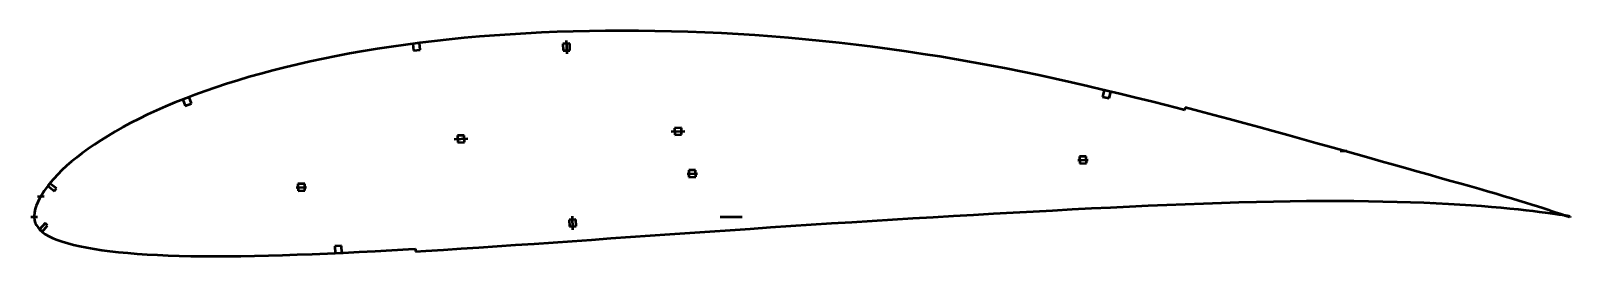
# Model space of a CAD drawing. Header units: metres. Extents: x -317 to 588, y -23 to 110.
import ezdxf

# ---------------------------------------------------------------- set-up
doc = ezdxf.new("R2010")
doc.units = ezdxf.units.M
for name, color, linetype, lineweight in [('FoilLayer', 1, 'Continuous', 50), ('StringerLayer', 1, 'Continuous', 50), ('SubLayer', 1, 'Continuous', 50)]:
    doc.layers.add(name, color=color, linetype=linetype, lineweight=lineweight)

msp = doc.modelspace()

# ---------------------------------------------------------------- linework, layer by layer
at = {"layer": 'FoilLayer'}
for p, q in [((-7.18, 108.82), (-16.49, 108.44)), ((2.23, 109.12), (-7.18, 108.82)), ((11.69, 109.33), (2.23, 109.12)), ((21.23, 109.46), (11.69, 109.33)), ((30.83, 109.53), (21.23, 109.46)), ((40.46, 109.49), (30.83, 109.53)), ((50.14, 109.36), (40.46, 109.49)), ((59.86, 109.15), (50.14, 109.36)), ((69.64, 108.85), (59.86, 109.15)), ((79.45, 108.47), (69.64, 108.85)), ((-104.9, 100.06), (-113.16, 98.8)), ((-96.51, 101.25), (-104.9, 100.06)), ((-88.01, 102.37), (-96.51, 101.25)), ((-79.41, 103.41), (-88.01, 102.37)), ((-70.7, 104.39), (-79.41, 103.41)), ((-61.91, 105.26), (-70.7, 104.39)), ((-53.02, 106.05), (-61.91, 105.26)), ((-44.02, 106.76), (-53.02, 106.05)), ((-34.91, 107.4), (-44.02, 106.76)), ((-25.73, 107.96), (-34.91, 107.4)), ((-16.49, 108.44), (-25.73, 107.96)), ((89.29, 108.01), (79.45, 108.47)), ((99.14, 107.46), (89.29, 108.01)), ((109.02, 106.82), (99.14, 107.46)), ((118.92, 106.08), (109.02, 106.82)), ((128.83, 105.28), (118.92, 106.08)), ((138.75, 104.38), (128.83, 105.28)), ((148.67, 103.42), (138.75, 104.38)), ((158.59, 102.37), (148.67, 103.42)), ((168.49, 101.22), (158.59, 102.37)), ((178.38, 99.99), (168.49, 101.22)), ((188.25, 98.68), (178.38, 99.99)), ((-152.54, 91.38), (-160.01, 89.7)), ((-144.92, 93), (-152.54, 91.38)), ((-137.17, 94.56), (-144.92, 93)), ((-129.28, 96.05), (-137.17, 94.56)), ((-121.28, 97.47), (-129.28, 96.05)), ((-113.16, 98.8), (-121.28, 97.47)), ((198.12, 97.29), (188.25, 98.68)), ((207.97, 95.82), (198.12, 97.29)), ((217.78, 94.27), (207.97, 95.82)), ((227.57, 92.63), (217.78, 94.27)), ((237.31, 90.91), (227.57, 92.63)), ((247.04, 89.12), (237.31, 90.91)), ((-188.38, 82.29), (-195.1, 80.3)), ((-181.5, 84.24), (-188.38, 82.29)), ((-174.48, 86.14), (-181.5, 84.24)), ((-167.31, 87.96), (-174.48, 86.14)), ((-160.01, 89.7), (-167.31, 87.96)), ((256.73, 87.24), (247.04, 89.12)), ((266.39, 85.31), (256.73, 87.24)), ((276, 83.31), (266.39, 85.31)), ((285.55, 81.23), (276, 83.31)), ((-214.27, 73.97), (-220.34, 71.76)), ((-208.04, 76.13), (-214.27, 73.97)), ((-201.66, 78.24), (-208.04, 76.13)), ((-195.1, 80.3), (-201.66, 78.24)), ((295.08, 79.08), (285.55, 81.23)), ((304.58, 76.87), (295.08, 79.08)), ((314.05, 74.62), (304.58, 76.87)), ((323.48, 72.36), (314.05, 74.62)), ((-237.53, 64.87), (-242.9, 62.51)), ((-231.98, 67.2), (-237.53, 64.87)), ((-226.25, 69.5), (-231.98, 67.2)), ((-220.34, 71.76), (-226.25, 69.5)), ((332.85, 70.07), (323.48, 72.36)), ((342.12, 67.76), (332.85, 70.07)), ((351.33, 65.41), (342.12, 67.76)), ((360.46, 63.05), (351.33, 65.41)), ((361.89, 64.28), (361.49, 62.78)), ((369.92, 62.17), (361.89, 64.28)), ((-257.95, 55.19), (-262.6, 52.71)), ((-253.1, 57.66), (-257.95, 55.19)), ((-248.09, 60.1), (-253.1, 57.66)), ((-242.9, 62.51), (-248.09, 60.1)), ((361.49, 62.78), (360.46, 63.05)), ((378.88, 59.79), (369.92, 62.17)), ((387.75, 57.41), (378.88, 59.79)), ((396.53, 55.02), (387.75, 57.41)), ((405.21, 52.64), (396.53, 55.02)), ((-271.32, 47.71), (-275.38, 45.17)), ((-267.06, 50.21), (-271.32, 47.71)), ((-262.6, 52.71), (-267.06, 50.21)), ((413.78, 50.28), (405.21, 52.64)), ((422.22, 47.96), (413.78, 50.28)), ((430.53, 45.66), (422.22, 47.96)), ((438.69, 43.38), (430.53, 45.66)), ((-286.46, 37.5), (-289.75, 34.95)), ((-282.95, 40.05), (-286.46, 37.5)), ((-279.25, 42.62), (-282.95, 40.05)), ((-275.38, 45.17), (-279.25, 42.62)), ((446.72, 41.13), (438.69, 43.38)), ((454.6, 38.92), (446.72, 41.13)), ((462.33, 36.75), (454.6, 38.92)), ((469.88, 34.64), (462.33, 36.75)), ((-298.41, 27.36), (-300.9, 24.85)), ((-295.72, 29.9), (-298.41, 27.36)), ((-292.84, 32.43), (-295.72, 29.9)), ((-289.75, 34.95), (-292.84, 32.43)), ((477.24, 32.56), (469.88, 34.64)), ((484.43, 30.53), (477.24, 32.56)), ((491.43, 28.55), (484.43, 30.53)), ((498.24, 26.63), (491.43, 28.55)), ((-305.29, 19.92), (-307.19, 17.51)), ((-303.2, 22.36), (-305.29, 19.92)), ((-300.9, 24.85), (-303.2, 22.36)), ((504.85, 24.76), (498.24, 26.63)), ((511.23, 22.96), (504.85, 24.76)), ((517.39, 21.21), (511.23, 22.96)), ((523.34, 19.52), (517.39, 21.21)), ((529.05, 17.89), (523.34, 19.52)), ((-311.6, 10.64), (-312.63, 8.56)), ((-310.34, 12.89), (-311.6, 10.64)), ((-308.87, 15.17), (-310.34, 12.89)), ((-307.19, 17.51), (-308.87, 15.17)), ((413.86, 9.02), (423.72, 9.16)), ((423.72, 9.16), (433.35, 9.25)), ((433.35, 9.25), (442.78, 9.31)), ((442.78, 9.31), (452.02, 9.32)), ((452.02, 9.32), (461.03, 9.26)), ((461.03, 9.26), (469.78, 9.14)), ((469.78, 9.14), (478.26, 8.98)), ((534.51, 16.34), (529.05, 17.89)), ((539.73, 14.84), (534.51, 16.34)), ((544.7, 13.39), (539.73, 14.84)), ((549.41, 11.99), (544.7, 13.39)), ((553.88, 10.66), (549.41, 11.99)), ((558.08, 9.39), (553.88, 10.66)), ((562.04, 8.18), (558.08, 9.39)), ((-314.53, 2.45), (-314.75, 0.27)), ((-314.75, 0.27), (-314.75, -0.26)), ((-314.11, 4.61), (-314.53, 2.45)), ((-313.5, 6.31), (-314.11, 4.61)), ((-312.63, 8.56), (-313.5, 6.31)), ((213.82, -0.2), (225.65, 0.49)), ((225.65, 0.49), (237.44, 1.18)), ((237.44, 1.18), (249.2, 1.86)), ((249.2, 1.86), (260.9, 2.5)), ((260.9, 2.5), (272.51, 3.12)), ((272.51, 3.12), (284.02, 3.73)), ((284.02, 3.73), (295.46, 4.36)), ((295.46, 4.36), (306.83, 4.95)), ((306.83, 4.95), (318.11, 5.49)), ((318.11, 5.49), (329.26, 6.01)), ((329.26, 6.01), (340.28, 6.52)), ((340.28, 6.52), (351.2, 7.02)), ((351.2, 7.02), (362.02, 7.47)), ((362.02, 7.47), (372.7, 7.86)), ((372.7, 7.86), (383.23, 8.21)), ((383.23, 8.21), (393.58, 8.53)), ((393.58, 8.53), (403.81, 8.81)), ((403.81, 8.81), (413.86, 9.02)), ((478.26, 8.98), (486.5, 8.79)), ((486.5, 8.79), (494.49, 8.56)), ((494.49, 8.56), (502.19, 8.27)), ((502.19, 8.27), (509.6, 7.93)), ((509.6, 7.93), (516.71, 7.59)), ((516.71, 7.59), (523.53, 7.21)), ((523.53, 7.21), (530.06, 6.79)), ((530.06, 6.79), (536.26, 6.32)), ((536.26, 6.32), (542.11, 5.84)), ((542.11, 5.84), (547.63, 5.36)), ((547.63, 5.36), (552.83, 4.88)), ((552.83, 4.88), (557.68, 4.39)), ((557.68, 4.39), (562.19, 3.9)), ((565.72, 7.04), (562.04, 8.18)), ((562.19, 3.9), (566.35, 3.41)), ((569.14, 5.96), (565.72, 7.04)), ((566.35, 3.41), (570.14, 2.93)), ((572.28, 4.95), (569.14, 5.96)), ((570.14, 2.93), (573.57, 2.47)), ((575.16, 4.02), (572.28, 4.95)), ((573.57, 2.47), (576.63, 2.06)), ((577.76, 3.15), (575.16, 4.02)), ((576.63, 2.06), (579.34, 1.68)), ((580.1, 2.37), (577.76, 3.15)), ((579.34, 1.68), (581.69, 1.34)), ((582.14, 1.68), (580.1, 2.37)), ((581.69, 1.34), (583.69, 1.05)), ((583.9, 1.08), (582.14, 1.68)), ((583.69, 1.05), (585.33, 0.81)), ((585.37, 0.57), (583.9, 1.08)), ((585.33, 0.81), (586.63, 0.61)), ((586.54, 0.16), (585.37, 0.57)), ((587.39, -0.13), (586.54, 0.16)), ((586.63, 0.61), (587.54, 0.46)), ((587.54, 0.46), (588.13, 0.38)), ((588.33, 0.34), (588.1, -0.38)), ((588.13, 0.38), (588.33, 0.34)), ((-314.75, -0.26), (-314.56, -2.26)), ((-314.56, -2.26), (-314.12, -3.69)), ((-314.12, -3.69), (-313.45, -5.07)), ((-313.45, -5.07), (-312.51, -6.45)), ((-312.51, -6.45), (-311.33, -7.79)), ((-311.33, -7.79), (-309.89, -9.08)), ((70.72, -9.47), (82.53, -8.66)), ((82.53, -8.66), (94.37, -7.86)), ((94.37, -7.86), (106.25, -7.05)), ((106.25, -7.05), (118.15, -6.24)), ((118.15, -6.24), (130.11, -5.42)), ((130.11, -5.42), (142.11, -4.64)), ((142.11, -4.64), (154.09, -3.89)), ((154.09, -3.89), (166.05, -3.13)), ((166.05, -3.13), (178.01, -2.37)), ((178.01, -2.37), (189.97, -1.61)), ((189.97, -1.61), (201.92, -0.9)), ((201.92, -0.9), (213.82, -0.2)), ((587.92, -0.32), (587.39, -0.13)), ((588.1, -0.38), (587.92, -0.32)), ((-309.89, -9.08), (-308.2, -10.3)), ((-308.2, -10.3), (-306.22, -11.46)), ((-306.22, -11.46), (-303.88, -12.55)), ((-303.88, -12.55), (-301.21, -13.61)), ((-301.21, -13.61), (-298.24, -14.65)), ((-298.24, -14.65), (-295.06, -15.65)), ((-295.06, -15.65), (-291.6, -16.57)), ((-291.6, -16.57), (-287.87, -17.41)), ((-287.87, -17.41), (-283.83, -18.2)), ((-63.79, -18.81), (-53.25, -18.1)), ((-53.25, -18.1), (-42.56, -17.36)), ((-42.56, -17.36), (-31.71, -16.63)), ((-31.71, -16.63), (-20.74, -15.9)), ((-20.74, -15.9), (-9.67, -15.14)), ((-9.67, -15.14), (1.52, -14.34)), ((1.52, -14.34), (12.83, -13.53)), ((12.83, -13.53), (24.25, -12.73)), ((24.25, -12.73), (35.76, -11.94)), ((35.76, -11.94), (47.33, -11.14)), ((47.33, -11.14), (58.98, -10.3)), ((58.98, -10.3), (70.72, -9.47)), ((-283.83, -18.2), (-279.52, -18.96)), ((-279.52, -18.96), (-274.98, -19.67)), ((-274.98, -19.67), (-270.19, -20.29)), ((-270.19, -20.29), (-265.14, -20.84)), ((-265.14, -20.84), (-259.79, -21.33)), ((-259.79, -21.33), (-254.18, -21.78)), ((-254.18, -21.78), (-248.34, -22.19)), ((-248.34, -22.19), (-242.29, -22.55)), ((-242.29, -22.55), (-236, -22.81)), ((-236, -22.81), (-229.45, -23.01)), ((-229.45, -23.01), (-222.63, -23.15)), ((-222.63, -23.15), (-215.6, -23.26)), ((-215.6, -23.26), (-208.35, -23.3)), ((-208.35, -23.3), (-200.9, -23.28)), ((-200.9, -23.28), (-193.19, -23.18)), ((-193.19, -23.18), (-185.23, -23.03)), ((-185.23, -23.03), (-177.05, -22.86)), ((-177.05, -22.86), (-168.69, -22.65)), ((-168.69, -22.65), (-160.13, -22.36)), ((-160.13, -22.36), (-151.36, -22.01)), ((-151.36, -22.01), (-142.36, -21.61)), ((-142.36, -21.61), (-133.15, -21.21)), ((-133.15, -21.21), (-123.78, -20.76)), ((-123.78, -20.76), (-114.25, -20.28)), ((-114.25, -20.28), (-104.53, -19.72)), ((-104.53, -19.72), (-94.61, -19.13)), ((-94.61, -19.13), (-90.62, -18.89)), ((-90.62, -18.89), (-90.53, -20.44)), ((-90.53, -20.44), (-84.41, -20.08)), ((-84.41, -20.08), (-74.17, -19.46)), ((-74.17, -19.46), (-63.79, -18.81))]:
    msp.add_line(p, q, dxfattribs=at)
at = {"layer": 'StringerLayer'}
for p, q in [((-88.26, 102.33), (-92.22, 101.81)), ((-92.22, 101.81), (-91.7, 97.85)), ((-87.73, 98.37), (-88.26, 102.33)), ((-91.7, 97.85), (-87.73, 98.37)), ((314.34, 74.55), (313.41, 70.66)), ((318.23, 73.62), (314.34, 74.55)), ((317.29, 69.73), (318.23, 73.62)), ((-223.67, 70.48), (-227.4, 69.05)), ((-227.4, 69.05), (-225.97, 65.32)), ((-225.97, 65.32), (-222.24, 66.75)), ((-222.24, 66.75), (-223.67, 70.48)), ((313.41, 70.66), (317.29, 69.73)), ((-305.51, 19.65), (-306.74, 18.08)), ((-301.58, 16.56), (-305.51, 19.65)), ((-306.74, 18.08), (-302.81, 14.99)), ((-302.81, 14.99), (-301.58, 16.56)), ((-308.33, -3.77), (-311.65, -7.51)), ((-311.65, -7.51), (-310.15, -8.84)), ((-310.15, -8.84), (-306.83, -5.1)), ((-306.83, -5.1), (-308.33, -3.77)), ((-134.02, -17.24), (-138.01, -17.42)), ((-138.01, -17.42), (-137.84, -21.41)), ((-133.84, -21.24), (-134.02, -17.24)), ((-137.84, -21.41), (-133.84, -21.24))]:
    msp.add_line(p, q, dxfattribs=at)
at = {"layer": 'SubLayer'}
for p, q in [((0.12, 101.94), (-3.88, 101.8)), ((-3.88, 101.8), (-3.74, 97.8)), ((-1.95, 103.87), (-1.67, 95.87)), ((0.26, 97.94), (0.12, 101.94)), ((-3.74, 97.8), (0.26, 97.94)), ((-67.83, 45.71), (-59.84, 45.99)), ((-61.91, 47.92), (-65.9, 47.78)), ((-65.9, 47.78), (-65.77, 43.78)), ((-61.77, 43.92), (-61.91, 47.92)), ((59.84, 50.17), (67.83, 50.44)), ((65.77, 52.37), (61.77, 52.23)), ((61.77, 52.23), (61.91, 48.24)), ((61.91, 48.24), (65.9, 48.38)), ((65.9, 48.38), (65.77, 52.37)), ((-65.77, 43.78), (-61.77, 43.92)), ((453.1, 38.71), (457.09, 38.85)), ((74.07, 27.47), (70.07, 27.33)), ((70.07, 27.33), (70.21, 23.34)), ((74.21, 23.48), (74.07, 27.47)), ((298.91, 33.32), (304.91, 33.53)), ((303.84, 35.5), (299.84, 35.36)), ((299.84, 35.36), (299.98, 31.36)), ((299.98, 31.36), (303.98, 31.5)), ((303.98, 31.5), (303.84, 35.5)), ((-155.71, 19.45), (-159.71, 19.31)), ((-159.71, 19.31), (-159.57, 15.31)), ((-155.57, 15.45), (-155.71, 19.45)), ((69.14, 25.3), (75.14, 25.51)), ((70.21, 23.34), (74.21, 23.48)), ((511.44, 22.38), (511.73, 23.34)), ((-312.82, 11.96), (-308.82, 12.1)), ((-160.64, 17.28), (-154.64, 17.49)), ((-159.57, 15.31), (-155.57, 15.45)), ((549.89, 11.33), (550.18, 12.29)), ((-316.75, 0), (-312.75, 0)), ((1.95, -7.71), (1.67, 0.28)), ((88.5, 0), (101.55, 0)), ((508.6, 7.48), (508.7, 8.47)), ((548.53, 4.78), (548.67, 5.77)), ((568.42, 2.64), (568.58, 3.63)), ((569.01, 5.48), (569.31, 6.43)), ((3.74, -1.65), (-0.26, -1.79)), ((-0.26, -1.79), (-0.12, -5.79)), ((-0.12, -5.79), (3.88, -5.65)), ((3.88, -5.65), (3.74, -1.65))]:
    msp.add_line(p, q, dxfattribs=at)

doc.saveas('drawing.dxf')
